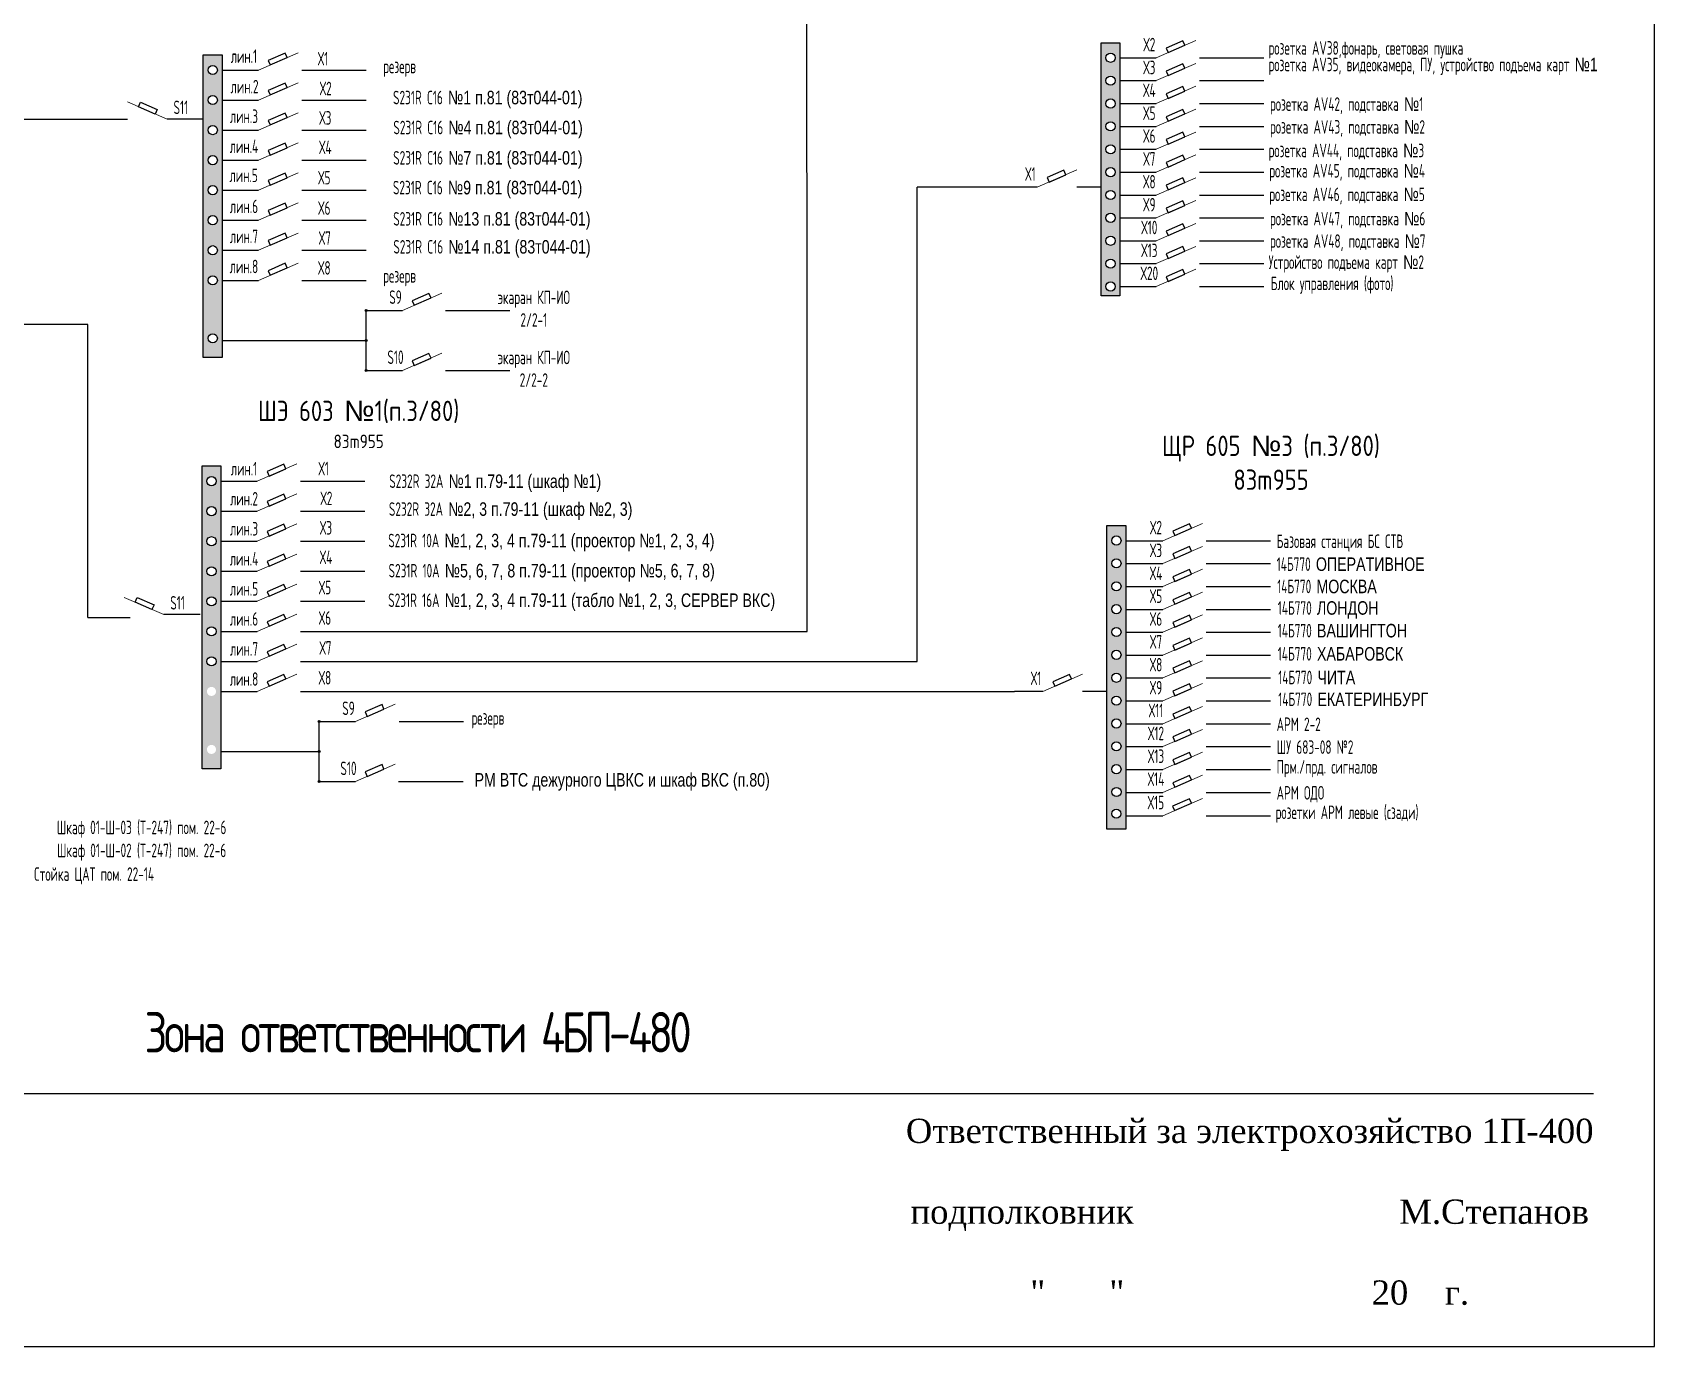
# Model space of a CAD drawing. Header units: millimetres. Extents: x 915 to 1335, y 525 to 822.
# Drawn here: x 1094.7 to 1335.4, y 525.3 to 720.4 of the extents above; entities that cross this region are included whole.
import ezdxf

# ---------------------------------------------------------------- set-up
doc = ezdxf.new("R2010")
doc.units = ezdxf.units.MM
doc.header["$LTSCALE"] = 0.1
doc.styles.add('стиль1', font='txt.shx', dxfattribs={"width": 0.75, "height": 1.2})

msp = doc.modelspace()

# ---------------------------------------------------------------- hatches: boundary and pattern name
h = msp.add_hatch(color=256)
h.paths.add_polyline_path([(1256.07, 718.84), (1253.27, 718.84), (1253.27, 681.24), (1256.07, 681.24)])
h.paths.add_polyline_path([(1255.35, 686.04, -1), (1253.99, 686.04, -1)], flags=16)
h.paths.add_polyline_path([(1253.99, 689.43, -1), (1255.35, 689.43, -1)], flags=16)
h.paths.add_polyline_path([(1255.35, 682.64, -1), (1253.99, 682.64, -1)], flags=16)
h.paths.add_polyline_path([(1253.99, 692.83, -1), (1255.35, 692.83, -1)], flags=16)
h.paths.add_polyline_path([(1253.99, 696.22, -1), (1255.35, 696.22, -1)], flags=16)
h.paths.add_polyline_path([(1253.99, 699.62, -1), (1255.35, 699.62, -1)], flags=16)
h.paths.add_polyline_path([(1253.99, 703.01, -1), (1255.35, 703.01, -1)], flags=16)
h.paths.add_polyline_path([(1253.99, 706.41, -1), (1255.35, 706.41, -1)], flags=16)
h.paths.add_polyline_path([(1253.99, 709.8, -1), (1255.35, 709.8, -1)], flags=16)
h.paths.add_polyline_path([(1253.99, 713.2, -1), (1255.35, 713.2, -1)], flags=16)
h.paths.add_polyline_path([(1253.99, 716.6, -1), (1255.35, 716.6, -1)], flags=16)
h = msp.add_hatch(color=256)
h.paths.add_polyline_path([(1122.83, 717.03), (1120.03, 717.03), (1120.03, 672.08), (1122.83, 672.08)])
h.paths.add_polyline_path([(1122.11, 688.02, -1), (1120.75, 688.02, -1)], flags=16)
h.paths.add_polyline_path([(1120.75, 692.48, -1), (1122.11, 692.48, -1)], flags=16)
h.paths.add_polyline_path([(1122.11, 683.55, -1), (1120.75, 683.55, -1)], flags=16)
h.paths.add_polyline_path([(1120.75, 696.94, -1), (1122.11, 696.94, -1)], flags=16)
h.paths.add_polyline_path([(1120.75, 701.4, -1), (1122.11, 701.4, -1)], flags=16)
h.paths.add_polyline_path([(1122.11, 674.95, -1), (1120.75, 674.95, -1)], flags=16)
h.paths.add_polyline_path([(1120.75, 705.86, -1), (1122.11, 705.86, -1)], flags=16)
h.paths.add_polyline_path([(1120.75, 710.32, -1), (1122.11, 710.32, -1)], flags=16)
h.paths.add_polyline_path([(1120.75, 714.78, -1), (1122.11, 714.78, -1)], flags=16)
h = msp.add_hatch(color=256)
h.paths.add_polyline_path([(1144.34, 679.09), (1144.19, 679.09), (1144.19, 678.94, 0.414214)], flags=17)
h.paths.add_polyline_path([(1144.03, 679.09, 0.414214), (1144.19, 678.94), (1144.19, 679.09), (1144.34, 679.09, 1)])
h = msp.add_hatch(color=256)
h.paths.add_polyline_path([(1144.34, 674.63), (1144.19, 674.63), (1144.19, 674.48, 0.414214)], flags=17)
h.paths.add_polyline_path([(1144.03, 674.63, 0.414214), (1144.19, 674.48), (1144.19, 674.63), (1144.34, 674.63, 1)])
h = msp.add_hatch(color=256)
h.paths.add_polyline_path([(1144.34, 670.17), (1144.19, 670.17), (1144.19, 670.02, 0.414214)], flags=17)
h.paths.add_polyline_path([(1144.03, 670.17, 0.414214), (1144.19, 670.02), (1144.19, 670.17), (1144.34, 670.17, 1)])
h = msp.add_hatch(color=256)
h.paths.add_polyline_path([(1119.84, 611.04), (1122.65, 611.04), (1122.65, 655.99), (1119.84, 655.99)])
h.paths.add_polyline_path([(1120.56, 626.98, -1), (1121.92, 626.98, -1)], flags=16)
h.paths.add_polyline_path([(1120.56, 631.44, -1), (1121.92, 631.44, -1)], flags=16)
h.paths.add_polyline_path([(1121.92, 622.52, -1), (1120.56, 622.52, -1)], flags=16)
h.paths.add_polyline_path([(1120.56, 635.9, -1), (1121.92, 635.9, -1)], flags=16)
h.paths.add_polyline_path([(1120.56, 640.36, -1), (1121.92, 640.36, -1)], flags=16)
h.paths.add_polyline_path([(1121.92, 613.91, -1), (1120.56, 613.91, -1)], flags=16)
h.paths.add_polyline_path([(1120.56, 644.82, -1), (1121.92, 644.82, -1)], flags=16)
h.paths.add_polyline_path([(1120.56, 649.28, -1), (1121.92, 649.28, -1)], flags=16)
h.paths.add_polyline_path([(1120.56, 653.74, -1), (1121.92, 653.74, -1)], flags=16)
h = msp.add_hatch(color=0)
h.dxf.hatch_style = 1
h.paths.add_polyline_path([(1254.14, 647.17), (1256.95, 647.17), (1256.95, 602.05), (1254.14, 602.05)])
edge = h.paths.add_edge_path(flags=16)
edge.add_arc((1255.54, 644.92), 0.682, 0, 360)
edge = h.paths.add_edge_path(flags=16)
edge.add_arc((1255.54, 641.53), 0.682, 0, 360)
edge = h.paths.add_edge_path(flags=16)
edge.add_arc((1255.54, 638.13), 0.682, 0, 360)
edge = h.paths.add_edge_path(flags=16)
edge.add_arc((1255.54, 634.74), 0.682, 0, 360)
edge = h.paths.add_edge_path(flags=16)
edge.add_arc((1255.54, 631.34), 0.682, 0, 360)
edge = h.paths.add_edge_path(flags=16)
edge.add_arc((1255.53, 604.37), 0.682, 0, 360)
edge = h.paths.add_edge_path(flags=16)
edge.add_arc((1255.55, 607.6), 0.682, 0, 360)
edge = h.paths.add_edge_path(flags=16)
edge.add_arc((1255.54, 610.97), 0.682, 0, 360)
edge = h.paths.add_edge_path(flags=16)
edge.add_arc((1255.54, 614.37), 0.682, 0, 360)
edge = h.paths.add_edge_path(flags=16)
edge.add_arc((1255.54, 617.76), 0.682, 0, 360)
edge = h.paths.add_edge_path(flags=16)
edge.add_arc((1255.54, 621.16), 0.682, 0, 360)
edge = h.paths.add_edge_path(flags=16)
edge.add_arc((1255.54, 624.55), 0.682, 0, 360)
edge = h.paths.add_edge_path(flags=16)
edge.add_arc((1255.54, 627.95), 0.682, 0, 360)
h = msp.add_hatch(color=256)
h.paths.add_polyline_path([(1137.37, 618.06), (1137.21, 618.06), (1137.21, 617.91, 0.414214)], flags=17)
h.paths.add_polyline_path([(1137.06, 618.06, 0.414214), (1137.21, 617.91), (1137.21, 618.06), (1137.37, 618.06, 1)])
h = msp.add_hatch(color=256)
h.paths.add_polyline_path([(1137.37, 613.6), (1137.21, 613.6), (1137.21, 613.44, 0.414214)], flags=17)
h.paths.add_polyline_path([(1137.06, 613.6, 0.414214), (1137.21, 613.44), (1137.21, 613.6), (1137.37, 613.6, 1)])
h = msp.add_hatch(color=256)
h.paths.add_polyline_path([(1137.37, 609.14), (1137.21, 609.14), (1137.21, 608.98, 0.414214)], flags=17)
h.paths.add_polyline_path([(1137.06, 609.14, 0.414214), (1137.21, 608.98), (1137.21, 609.14), (1137.37, 609.14, 1)])

# ---------------------------------------------------------------- linework, layer by layer
for p, q in [((1335.4, 525.25), (1335.4, 822.25)), ((1256.07, 716.6), (1261.46, 716.6)), ((1267.87, 716.6), (1277.43, 716.6)), ((1122.83, 714.78), (1128.22, 714.78)), ((1134.63, 714.78), (1144.19, 714.78)), ((1256.07, 713.2), (1261.46, 713.2)), ((1267.87, 713.2), (1277.43, 713.2)), ((1122.83, 710.32), (1128.22, 710.32)), ((1134.63, 710.32), (1144.19, 710.32)), ((1256.07, 709.8), (1261.46, 709.8)), ((1267.87, 709.8), (1277.43, 709.8)), ((1089.99, 707.48), (1108.76, 707.48)), ((1120.03, 707.48), (1114.64, 707.48)), ((1122.83, 705.86), (1128.22, 705.86)), ((1134.63, 705.86), (1144.19, 705.86)), ((1256.07, 706.41), (1261.46, 706.41)), ((1267.87, 706.41), (1277.43, 706.41)), ((1256.07, 703.01), (1261.46, 703.01)), ((1267.87, 703.01), (1277.43, 703.01)), ((1122.83, 701.4), (1128.22, 701.4)), ((1134.63, 701.4), (1144.19, 701.4)), ((1256.07, 699.62), (1261.46, 699.62)), ((1267.87, 699.62), (1277.43, 699.62)), ((1122.83, 696.94), (1128.22, 696.94)), ((1134.63, 696.94), (1144.19, 696.94)), ((1243.8, 697.38), (1237.8, 697.38)), ((1253.14, 697.38), (1249.68, 697.38)), ((1256.07, 696.22), (1261.46, 696.22)), ((1267.87, 696.22), (1277.43, 696.22)), ((1122.83, 692.48), (1128.22, 692.48)), ((1134.63, 692.48), (1144.19, 692.48)), ((1256.07, 692.83), (1261.46, 692.83)), ((1267.87, 692.83), (1277.43, 692.83)), ((1256.07, 689.43), (1261.46, 689.43)), ((1267.87, 689.43), (1277.43, 689.43)), ((1122.83, 688.02), (1128.22, 688.02)), ((1134.63, 688.02), (1144.19, 688.02)), ((1256.07, 686.04), (1261.46, 686.04)), ((1267.87, 686.04), (1277.43, 686.04)), ((1122.83, 683.55), (1128.22, 683.55)), ((1134.63, 683.55), (1144.19, 683.55)), ((1256.07, 682.64), (1261.46, 682.64)), ((1267.87, 682.64), (1277.43, 682.64)), ((1144.19, 679.09), (1149.57, 679.09)), ((1144.19, 670.17), (1144.19, 679.09)), ((1155.98, 679.09), (1165.54, 679.09)), ((1256.07, 681.24), (1253.27, 681.24)), ((1122.83, 674.63), (1144.19, 674.63)), ((1144.19, 670.17), (1149.57, 670.17)), ((1155.98, 670.17), (1165.54, 670.17)), ((1122.65, 653.74), (1128.03, 653.74)), ((1134.44, 653.74), (1144, 653.74)), ((1122.65, 649.28), (1128.03, 649.28)), ((1134.44, 649.28), (1144, 649.28)), ((1122.65, 644.82), (1128.03, 644.82)), ((1134.44, 644.82), (1144, 644.82)), ((1257.06, 644.89), (1262.44, 644.89)), ((1268.85, 644.89), (1278.41, 644.89)), ((1122.65, 640.36), (1128.03, 640.36)), ((1134.44, 640.36), (1144, 640.36)), ((1257.06, 641.49), (1262.44, 641.49)), ((1268.85, 641.49), (1278.41, 641.49)), ((1257.06, 638.1), (1262.44, 638.1)), ((1268.85, 638.1), (1278.41, 638.1)), ((1122.65, 635.9), (1128.03, 635.9)), ((1134.44, 635.9), (1144, 635.9)), ((1102.87, 633.49), (1109.16, 633.49)), ((1119.54, 633.93), (1114.16, 633.93)), ((1257.06, 634.7), (1262.44, 634.7)), ((1268.85, 634.7), (1278.41, 634.7)), ((1122.65, 631.44), (1128.03, 631.44)), ((1134.44, 631.44), (1144, 631.44)), ((1144, 631.44), (1209.63, 631.44)), ((1257.06, 631.31), (1262.44, 631.31)), ((1268.85, 631.31), (1278.41, 631.31)), ((1122.65, 626.98), (1128.03, 626.98)), ((1134.44, 626.98), (1144, 626.98)), ((1144, 626.98), (1225.99, 626.98)), ((1257.06, 627.91), (1262.44, 627.91)), ((1268.85, 627.91), (1278.41, 627.91)), ((1257.06, 624.52), (1262.44, 624.52)), ((1268.85, 624.52), (1278.41, 624.52)), ((1122.65, 622.52), (1128.03, 622.52)), ((1134.44, 622.52), (1144, 622.52)), ((1137.21, 622.52), (1144, 622.52)), ((1144, 622.52), (1240.4, 622.52)), ((1244.63, 622.52), (1240.4, 622.52)), ((1253.97, 622.52), (1250.51, 622.52)), ((1257.06, 621.12), (1262.44, 621.12)), ((1268.85, 621.12), (1278.41, 621.12)), ((1137.21, 618.06), (1142.6, 618.06)), ((1137.21, 609.14), (1137.21, 618.06)), ((1149.08, 618.07), (1158.63, 618.07)), ((1257.06, 617.73), (1262.44, 617.73)), ((1268.85, 617.73), (1278.41, 617.73)), ((1257.06, 614.33), (1262.44, 614.33)), ((1268.85, 614.33), (1278.41, 614.33)), ((1122.65, 613.6), (1137.21, 613.6)), ((1137.21, 609.14), (1142.6, 609.14)), ((1149.01, 609.14), (1158.57, 609.14)), ((1257.06, 610.93), (1262.44, 610.93)), ((1268.85, 610.93), (1278.41, 610.93)), ((1257.06, 607.54), (1262.44, 607.54)), ((1268.85, 607.54), (1278.41, 607.54)), ((1257.04, 604.05), (1262.43, 604.05)), ((1268.84, 604.05), (1278.4, 604.05)), ((925.82, 562.83), (1326.35, 562.83)), ((915.4, 525.25), (1335.4, 525.25))]:
    msp.add_line(p, q)
at = {"lineweight": 15}
for p, q in [((1261.46, 716.6), (1267.34, 719.16)), ((1128.22, 714.78), (1134.1, 717.34)), ((1261.46, 713.2), (1267.34, 715.76)), ((1128.22, 710.32), (1134.1, 712.88)), ((1261.46, 709.8), (1267.34, 712.37)), ((1114.64, 707.48), (1108.76, 710.04)), ((1128.22, 705.86), (1134.1, 708.42)), ((1261.46, 706.41), (1267.34, 708.97)), ((1261.46, 703.01), (1267.34, 705.57)), ((1128.22, 701.4), (1134.1, 703.96)), ((1261.46, 699.62), (1267.34, 702.18)), ((1128.22, 696.94), (1134.1, 699.5)), ((1243.8, 697.38), (1249.68, 699.95)), ((1261.46, 696.22), (1267.34, 698.78)), ((1128.22, 692.48), (1134.1, 695.04)), ((1261.46, 692.83), (1267.34, 695.39)), ((1261.46, 689.43), (1267.34, 691.99)), ((1128.22, 688.02), (1134.1, 690.58)), ((1261.46, 686.04), (1267.34, 688.6)), ((1128.22, 683.55), (1134.1, 686.12)), ((1261.46, 682.64), (1267.34, 685.2)), ((1149.57, 679.09), (1155.45, 681.66)), ((1149.57, 670.17), (1155.45, 672.73)), ((1128.03, 653.74), (1133.91, 656.3)), ((1128.03, 649.28), (1133.91, 651.84)), ((1128.03, 644.82), (1133.91, 647.38)), ((1262.44, 644.89), (1268.32, 647.45)), ((1128.03, 640.36), (1133.91, 642.92)), ((1262.44, 641.49), (1268.32, 644.05)), ((1262.44, 638.1), (1268.32, 640.66)), ((1128.03, 635.9), (1133.91, 638.46)), ((1114.16, 633.93), (1108.28, 636.49)), ((1262.44, 634.7), (1268.32, 637.26)), ((1128.03, 631.44), (1133.91, 634)), ((1262.44, 631.31), (1268.32, 633.87)), ((1128.03, 626.98), (1133.91, 629.54)), ((1262.44, 627.91), (1268.32, 630.47)), ((1262.44, 624.52), (1268.32, 627.08)), ((1128.03, 622.52), (1133.91, 625.08)), ((1244.63, 622.52), (1250.51, 625.08)), ((1262.44, 621.12), (1268.32, 623.68)), ((1142.6, 618.06), (1148.48, 620.62)), ((1262.44, 617.73), (1268.32, 620.29)), ((1262.44, 614.33), (1268.32, 616.89)), ((1142.6, 609.14), (1148.48, 611.7)), ((1262.44, 610.93), (1268.32, 613.5)), ((1262.44, 607.54), (1268.32, 610.1)), ((1262.43, 604.05), (1268.31, 606.62))]:
    msp.add_line(p, q, dxfattribs=at)
for points in [[(1209.64, 631.44), (1209.58, 767.71)], [(1225.99, 626.98), (1225.99, 697.38)], [(1237.8, 697.38), (1225.99, 697.38)], [(1102.87, 633.49), (1102.87, 676.99), (1089.89, 676.99)]]:
    msp.add_lwpolyline(points)
for points in [[(1253.27, 718.84), (1256.07, 718.84), (1256.07, 681.24), (1253.27, 681.24)], [(1263.2, 717.36), (1265.7, 718.45), (1265.41, 719.12), (1262.91, 718.03)], [(1120.03, 717.03), (1122.83, 717.03), (1122.83, 672.08), (1120.03, 672.08)], [(1129.96, 715.54), (1132.46, 716.63), (1132.17, 717.3), (1129.67, 716.21)], [(1263.2, 713.96), (1265.7, 715.05), (1265.41, 715.72), (1262.91, 714.63)], [(1129.96, 711.08), (1132.46, 712.17), (1132.17, 712.84), (1129.67, 711.75)], [(1263.2, 710.56), (1265.7, 711.65), (1265.41, 712.33), (1262.91, 711.24)], [(1112.9, 708.24), (1110.39, 709.33), (1110.69, 710.01), (1113.19, 708.92)], [(1129.96, 706.62), (1132.46, 707.71), (1132.17, 708.38), (1129.67, 707.29)], [(1263.2, 707.17), (1265.7, 708.26), (1265.41, 708.93), (1262.91, 707.84)], [(1263.2, 703.77), (1265.7, 704.86), (1265.41, 705.54), (1262.91, 704.45)], [(1129.96, 702.16), (1132.46, 703.25), (1132.17, 703.92), (1129.67, 702.83)], [(1263.2, 700.38), (1265.7, 701.47), (1265.41, 702.14), (1262.91, 701.05)], [(1129.96, 697.7), (1132.46, 698.79), (1132.17, 699.46), (1129.67, 698.37)], [(1245.55, 698.14), (1248.05, 699.23), (1247.76, 699.91), (1245.26, 698.82)], [(1263.2, 696.98), (1265.7, 698.07), (1265.41, 698.75), (1262.91, 697.66)], [(1129.96, 693.24), (1132.46, 694.33), (1132.17, 695), (1129.67, 693.91)], [(1263.2, 693.59), (1265.7, 694.68), (1265.41, 695.35), (1262.91, 694.26)], [(1263.2, 690.19), (1265.7, 691.28), (1265.41, 691.96), (1262.91, 690.87)], [(1129.96, 688.78), (1132.46, 689.87), (1132.17, 690.54), (1129.67, 689.45)], [(1263.2, 686.8), (1265.7, 687.89), (1265.41, 688.56), (1262.91, 687.47)], [(1129.96, 684.32), (1132.46, 685.41), (1132.17, 686.08), (1129.67, 684.99)], [(1263.2, 683.4), (1265.7, 684.49), (1265.41, 685.16), (1262.91, 684.08)], [(1151.32, 679.85), (1153.82, 680.94), (1153.52, 681.62), (1151.02, 680.53)], [(1151.32, 670.93), (1153.82, 672.02), (1153.52, 672.7), (1151.02, 671.61)], [(1119.84, 655.99), (1122.65, 655.99), (1122.65, 611.04), (1119.84, 611.04)], [(1129.78, 654.5), (1132.28, 655.59), (1131.98, 656.27), (1129.48, 655.18)], [(1129.78, 650.04), (1132.28, 651.13), (1131.98, 651.81), (1129.48, 650.72)], [(1129.78, 645.58), (1132.28, 646.67), (1131.98, 647.34), (1129.48, 646.26)], [(1254.14, 647.17), (1256.95, 647.17), (1256.95, 602.05), (1254.14, 602.05)], [(1264.19, 645.65), (1266.69, 646.74), (1266.4, 647.41), (1263.89, 646.32)], [(1129.78, 641.12), (1132.28, 642.21), (1131.98, 642.88), (1129.48, 641.79)], [(1264.19, 642.25), (1266.69, 643.34), (1266.4, 644.02), (1263.89, 642.93)], [(1264.19, 638.86), (1266.69, 639.95), (1266.4, 640.62), (1263.89, 639.53)], [(1129.78, 636.66), (1132.28, 637.75), (1131.98, 638.42), (1129.48, 637.33)], [(1112.41, 634.69), (1109.91, 635.78), (1110.2, 636.45), (1112.71, 635.36)], [(1264.19, 635.46), (1266.69, 636.55), (1266.4, 637.23), (1263.89, 636.14)], [(1129.78, 632.2), (1132.28, 633.29), (1131.98, 633.96), (1129.48, 632.87)], [(1264.19, 632.07), (1266.69, 633.16), (1266.4, 633.83), (1263.89, 632.74)], [(1129.78, 627.74), (1132.28, 628.83), (1131.98, 629.5), (1129.48, 628.41)], [(1264.19, 628.67), (1266.69, 629.76), (1266.4, 630.44), (1263.89, 629.35)], [(1264.19, 625.28), (1266.69, 626.37), (1266.4, 627.04), (1263.89, 625.95)], [(1129.78, 623.28), (1132.28, 624.37), (1131.98, 625.04), (1129.48, 623.95)], [(1246.38, 623.28), (1248.88, 624.37), (1248.58, 625.04), (1246.08, 623.95)], [(1264.19, 621.88), (1266.69, 622.97), (1266.4, 623.64), (1263.89, 622.55)], [(1144.34, 618.82), (1146.84, 619.91), (1146.55, 620.58), (1144.05, 619.49)], [(1264.19, 618.49), (1266.69, 619.58), (1266.4, 620.25), (1263.89, 619.16)], [(1264.19, 615.09), (1266.69, 616.18), (1266.4, 616.85), (1263.89, 615.76)], [(1144.34, 609.9), (1146.84, 610.99), (1146.55, 611.66), (1144.05, 610.57)], [(1264.19, 611.69), (1266.69, 612.78), (1266.4, 613.46), (1263.89, 612.37)], [(1264.19, 608.3), (1266.69, 609.39), (1266.4, 610.06), (1263.89, 608.97)], [(1264.17, 604.82), (1266.67, 605.91), (1266.38, 606.58), (1263.88, 605.49)]]:
    msp.add_lwpolyline(points, close=True)
for centre, radius in [((1121.43, 714.78), 0.682), ((1254.67, 716.6), 0.682), ((1254.67, 713.2), 0.682), ((1121.43, 710.32), 0.682), ((1254.67, 709.8), 0.682), ((1121.43, 705.86), 0.682), ((1254.67, 706.41), 0.682), ((1254.67, 703.01), 0.682), ((1121.43, 701.4), 0.682), ((1254.67, 699.62), 0.682), ((1121.43, 696.94), 0.682), ((1254.67, 696.22), 0.682), ((1254.67, 692.83), 0.682), ((1121.43, 692.48), 0.682), ((1121.43, 688.02), 0.682), ((1254.67, 689.43), 0.682), ((1254.67, 686.04), 0.682), ((1121.43, 683.55), 0.682), ((1254.67, 682.64), 0.682), ((1144.19, 679.09), 0.152), ((1121.43, 674.95), 0.682), ((1144.19, 674.63), 0.152), ((1144.19, 670.17), 0.152), ((1121.24, 653.74), 0.682), ((1121.24, 649.28), 0.682), ((1121.24, 644.82), 0.682), ((1255.54, 644.92), 0.682), ((1121.24, 640.36), 0.682), ((1255.54, 641.53), 0.682), ((1255.54, 638.13), 0.682), ((1121.24, 635.9), 0.682), ((1255.54, 634.74), 0.682), ((1121.24, 631.44), 0.682), ((1255.54, 631.34), 0.682), ((1255.54, 627.95), 0.682), ((1121.24, 626.98), 0.682), ((1255.54, 624.55), 0.682), ((1255.54, 621.16), 0.682), ((1137.21, 618.06), 0.152), ((1255.54, 617.76), 0.682), ((1255.54, 614.37), 0.682), ((1137.21, 613.6), 0.152), ((1255.54, 610.97), 0.682), ((1137.21, 609.14), 0.152), ((1255.55, 607.6), 0.682), ((1255.53, 604.37), 0.682)]:
    msp.add_circle(centre, radius)

# ---------------------------------------------------------------- texts
at = {"char_height": 2.011, "width": 16.7583, "attachment_point": 5, "line_spacing_factor": 0.545455, "style": 'стиль1'}
for s, insert in [('{\\fGOST|b0|i0|c204|p34;лин.1}', (1126.06, 716.83)), ('{\\fGOST|b0|i0|c204|p34;лин.2}', (1126.15, 712.32)), ('{\\fGOST|b0|i0|c204|p34;лин.3}', (1126.06, 707.91)), ('{\\fGOST|b0|i0|c204|p34;лин.4}', (1126.06, 703.45)), ('{\\fGOST|b0|i0|c204|p34;лин.5}', (1126.02, 699.14)), ('{\\fGOST|b0|i0|c204|p34;лин.6}', (1126.06, 694.53)), ('{\\fGOST|b0|i0|c204|p34;лин.7}', (1126.06, 690.07)), ('{\\fGOST|b0|i0|c204|p34;лин.8}', (1126.06, 685.61))]:
    msp.add_mtext(s, dxfattribs=dict(at, insert=insert))
at = {"style": 'стиль1'}
for s, insert, char_height, width, attachment_point in [('{\\fGOST|b0|i0|c204|p34;Х1}', (1137.8, 716.46), 2.011, 24.5678, 5), ('{\\fGOST|b0|i0|c204|p34;Х2}', (1260.43, 718.56), 2.011, 24.5678, 5), ('{\\fGOST|b0|i0|c204|p34;розетка \\fGOST|b0|i0|c0|p34;AV\\fGOST|b0|i0|c204|p34;38,фонарь, световая пушка}', (1278.12, 719.06), 2.01099, 53.8452, 1), ('{\\fGOST|b0|i0|c204|p34;резерв}', (1149.16, 715.04), 2.011, 24.5678, 5), ('{\\fGOST|b0|i0|c204|p34;Х3}', (1260.43, 715.16), 2.011, 24.5678, 5), ('{\\fGOST|b0|i0|c204|p34;розетка \\fGOST|b0|i0|c0|p34;AV\\fGOST|b0|i0|c204|p34;35, видеокамера, ПУ, устройство подъема карт \\fArial|b0|i0|c204|p34;№1}', (1278.12, 716.6), 2.01099, 55.882, 1), ('{\\fGOST|b0|i0|c204|p34;Х2}', (1138.2, 712.04), 2.011, 24.5678, 5), ('{\\fGOST|b0|i0|c204|p34;Х4}', (1260.43, 711.77), 2.011, 24.5678, 5), ('{\\fGOST|b0|i0|c0|p34;S\\fGOST|b0|i0|c204|p34;11}', (1116.7, 709.23), 2.011, 24.5678, 5), ('\\pt5.76;{\\fGOST|b0|i0|c0|p34;S231R C16 \\fArial|b0|i0|c204|p34;№1 п\\fArial|b0|i0|c0|p34;.\\fArial|b0|i0|c204|p34;81\\fArial|b0|i0|c0|p34; (\\fArial|b0|i0|c204|p34;83т044-01\\fArial|b0|i0|c0|p34;)}', (1162.24, 710.39), 2.01099, 34.896, 5), ('{\\fGOST|b0|i0|c204|p34;розетка \\fGOST|b0|i0|c0|p34;AV\\fGOST|b0|i0|c204|p34;42, подставка \\fArial|b0|i0|c204|p34;№\\fGOST|b0|i0|c204|p34;1}', (1278.34, 710.73), 2.01099, 56.8356, 1), ('{\\fGOST|b0|i0|c204|p34;Х3}', (1138.14, 707.67), 2.011, 24.5678, 5), ('{\\fGOST|b0|i0|c204|p34;Х5}', (1260.43, 708.37), 2.011, 24.5678, 5), ('\\pt5.76;{\\fGOST|b0|i0|c0|p34;S231R C16 \\fArial|b0|i0|c204|p34;№4 п\\fArial|b0|i0|c0|p34;.\\fArial|b0|i0|c204|p34;81\\fArial|b0|i0|c0|p34; (\\fArial|b0|i0|c204|p34;83т044-01\\fArial|b0|i0|c0|p34;)}', (1162.29, 705.94), 2.01099, 34.896, 5), ('{\\fGOST|b0|i0|c204|p34;Х6}', (1260.43, 704.98), 2.011, 24.5678, 5), ('{\\fGOST|b0|i0|c204|p34;розетка \\fGOST|b0|i0|c0|p34;AV\\fGOST|b0|i0|c204|p34;43, подставка \\fArial|b0|i0|c204|p34;№\\fGOST|b0|i0|c204|p34;2}', (1278.34, 707.34), 2.01099, 56.7284, 1), ('{\\fGOST|b0|i0|c204|p34;Х4}', (1138.14, 703.3), 2.011, 24.5678, 5), ('{\\fGOST|b0|i0|c204|p34;розетка \\fGOST|b0|i0|c0|p34;AV\\fGOST|b0|i0|c204|p34;44, подставка \\fArial|b0|i0|c204|p34;№\\fGOST|b0|i0|c204|p34;3}', (1278.13, 703.84), 2.01099, 57.05, 1), ('\\pt5.76;{\\fGOST|b0|i0|c0|p34;S231R C16 \\fArial|b0|i0|c204|p34;№7 п\\fArial|b0|i0|c0|p34;.\\fArial|b0|i0|c204|p34;81\\fArial|b0|i0|c0|p34; (\\fArial|b0|i0|c204|p34;83т044-01\\fArial|b0|i0|c0|p34;)}', (1162.26, 701.44), 2.01099, 34.896, 5), ('{\\fGOST|b0|i0|c204|p34;Х7}', (1260.43, 701.58), 2.011, 24.5678, 5), ('{\\fGOST|b0|i0|c204|p34;розетка \\fGOST|b0|i0|c0|p34;AV\\fGOST|b0|i0|c204|p34;45, подставка \\fArial|b0|i0|c204|p34;№\\fGOST|b0|i0|c204|p34;4}', (1278.23, 700.83), 2.01099, 56.8356, 1), ('{\\fGOST|b0|i0|c204|p34;Х5}', (1137.99, 698.79), 2.011, 24.5678, 5), ('\\pt5.76;{\\fGOST|b0|i0|c0|p34;S231R C16 \\fArial|b0|i0|c204|p34;№9 п\\fArial|b0|i0|c0|p34;.\\fArial|b0|i0|c204|p34;81\\fArial|b0|i0|c0|p34; (\\fArial|b0|i0|c204|p34;83т044-01\\fArial|b0|i0|c0|p34;)}', (1162.22, 697.02), 2.01099, 34.896, 5), ('{\\fGOST|b0|i0|c204|p34;Х1}', (1242.78, 699.35), 2.011, 24.5678, 5), ('{\\fGOST|b0|i0|c204|p34;Х8}', (1260.43, 698.19), 2.011, 24.5678, 5), ('{\\fGOST|b0|i0|c204|p34;Х9}', (1260.43, 694.79), 2.011, 24.5678, 5), ('{\\fGOST|b0|i0|c204|p34;розетка \\fGOST|b0|i0|c0|p34;AV\\fGOST|b0|i0|c204|p34;46, подставка \\fArial|b0|i0|c204|p34;№\\fGOST|b0|i0|c204|p34;5}', (1278.23, 697.32), 2.01099, 56.4068, 1), ('{\\fGOST|b0|i0|c204|p34;Х6}', (1137.99, 694.28), 2.011, 24.5678, 5), ('\\pt5.76;{\\fGOST|b0|i0|c0|p34;S231R C16 \\fArial|b0|i0|c204|p34;№13 п\\fArial|b0|i0|c0|p34;.\\fArial|b0|i0|c204|p34;81\\fArial|b0|i0|c0|p34; (\\fArial|b0|i0|c204|p34;83т044-01\\fArial|b0|i0|c0|p34;)}', (1162.85, 692.38), 2.01099, 34.896, 5), ('{\\fGOST|b0|i0|c204|p34;розетка \\fGOST|b0|i0|c0|p34;AV\\fGOST|b0|i0|c204|p34;47, подставка \\fArial|b0|i0|c204|p34;№\\fGOST|b0|i0|c204|p34;6}', (1278.34, 693.72), 2.01099, 56.2996, 1), ('{\\fGOST|b0|i0|c204|p34;Х10}', (1260.43, 691.4), 2.011, 24.5678, 5), ('{\\fGOST|b0|i0|c204|p34;Х7}', (1138.06, 689.84), 2.011, 24.5678, 5), ('\\pt5.76;{\\fGOST|b0|i0|c0|p34;S231R C16 \\fArial|b0|i0|c204|p34;№14 п\\fArial|b0|i0|c0|p34;.\\fArial|b0|i0|c204|p34;81\\fArial|b0|i0|c0|p34; (\\fArial|b0|i0|c204|p34;83т044-01\\fArial|b0|i0|c0|p34;)}', (1162.87, 688.23), 2.01099, 34.896, 5), ('{\\fGOST|b0|i0|c204|p34;Х13}', (1260.43, 688), 2.011, 24.5678, 5), ('{\\fGOST|b0|i0|c204|p34;розетка \\fGOST|b0|i0|c0|p34;AV\\fGOST|b0|i0|c204|p34;48, подставка \\fArial|b0|i0|c204|p34;№\\fGOST|b0|i0|c204|p34;7}', (1278.34, 690.39), 2.01099, 56.1924, 1), ('{\\fGOST|b0|i0|c204|p34;Х8}', (1137.99, 685.4), 2.011, 24.5678, 5), ('{\\fGOST|b0|i0|c204|p34;Устройство подъема карт \\fArial|b0|i0|c204|p34;№\\fGOST|b0|i0|c204|p34;2}', (1278.12, 687.26), 2.011, 55.7363, 1), ('{\\fGOST|b0|i0|c204|p34;резерв}', (1149.16, 683.95), 2.011, 24.5678, 5), ('{\\fGOST|b0|i0|c204|p34;Х20}', (1260.43, 684.6), 2.011, 24.5678, 5), ('{\\fGOST|b0|i0|c204|p34;Блок управления (фото)}', (1278.45, 684.11), 2.011, 30.2499, 1), ('{\\fGOST|b0|i0|c0|p34;S\\fGOST|b0|i0|c204|p34;9}', (1148.55, 681.06), 2.011, 24.5678, 5), ('{\\fGOST|b0|i0|c204|p34;экаран КП-ИО\\P2/2-1}', (1169.08, 679.35), 2.011, 24.5678, 5), ('{\\fGOST|b0|i0|c0|p34;S\\fGOST|b0|i0|c204|p34;10}', (1148.55, 672.14), 2.011, 24.5678, 5), ('{\\fGOST|b0|i0|c204|p34;экаран КП-ИО\\P2/2-2}', (1169.08, 670.43), 2.011, 24.5678, 5), ('{\\fGOST|b0|i0|c204|p34;лин.1}', (1126.07, 655.59), 2.011, 24.5678, 5), ('{\\fGOST|b0|i0|c204|p34;Х1}', (1137.89, 655.61), 2.011, 24.5678, 5), ('\\pt5.76;{\\fGOST|b0|i0|c0|p34;S23\\fGOST|b0|i0|c204|p34;2\\fGOST|b0|i0|c0|p34;R \\fGOST|b0|i0|c204|p34;32А\\fGOST|b0|i0|c0|p34; \\fArial|b0|i0|c204|p34;№1 п\\fArial|b0|i0|c0|p34;.\\fArial|b0|i0|c204|p34;79-11\\fArial|b0|i0|c0|p34; (\\fArial|b0|i0|c204|p34;шкаф №1\\fArial|b0|i0|c0|p34;)}', (1163.35, 653.43), 2.01099, 37.7741, 5), ('{\\fGOST|b0|i0|c204|p34;лин.2}', (1126.07, 651.13), 2.011, 24.5678, 5), ('{\\fGOST|b0|i0|c204|p34;Х2}', (1138.3, 651.19), 2.011, 24.5678, 5), ('\\pt5.76;{\\fGOST|b0|i0|c0|p34;S23\\fGOST|b0|i0|c204|p34;2\\fGOST|b0|i0|c0|p34;R \\fGOST|b0|i0|c204|p34;32А\\fGOST|b0|i0|c0|p34; \\fArial|b0|i0|c204|p34;№2, 3 п\\fArial|b0|i0|c0|p34;.\\fArial|b0|i0|c204|p34;79-11\\fArial|b0|i0|c0|p34; (\\fArial|b0|i0|c204|p34;шкаф №2, 3\\fArial|b0|i0|c0|p34;)}', (1165.64, 649.29), 2.01099, 43.3048, 5), ('{\\fGOST|b0|i0|c204|p34;лин.3}', (1126.07, 646.67), 2.011, 24.5678, 5), ('{\\fGOST|b0|i0|c204|p34;Х3}', (1138.24, 646.81), 2.011, 24.5678, 5), ('{\\fGOST|b0|i0|c204|p34;Х2}', (1261.42, 646.85), 2.011, 24.5678, 5), ('\\pt5.76;{\\fGOST|b0|i0|c0|p34;S23\\fGOST|b0|i0|c204|p34;1\\fGOST|b0|i0|c0|p34;R \\fGOST|b0|i0|c204|p34;10А\\fGOST|b0|i0|c0|p34; \\fArial|b0|i0|c204|p34;№1, 2, 3, 4 п\\fArial|b0|i0|c0|p34;.\\fArial|b0|i0|c204|p34;79-11\\fArial|b0|i0|c0|p34; (\\fArial|b0|i0|c204|p34;проектор №1, 2, 3, 4\\fArial|b0|i0|c0|p34;)}', (1171.68, 644.62), 2.01099, 54.529, 5), ('{\\fGOST|b0|i0|c204|p34;Базовая станция БС СТВ}', (1279.32, 645.82), 2.011, 31.0882, 1), ('{\\fGOST|b0|i0|c204|p34;лин.4}', (1126.07, 642.21), 2.011, 24.5678, 5), ('{\\fGOST|b0|i0|c204|p34;Х4}', (1138.24, 642.45), 2.011, 24.5678, 5), ('{\\fGOST|b0|i0|c204|p34;Х3}', (1261.42, 643.46), 2.011, 24.5678, 5), ('\\pt5.76;{\\fGOST|b0|i0|c0|p34;S23\\fGOST|b0|i0|c204|p34;1\\fGOST|b0|i0|c0|p34;R \\fGOST|b0|i0|c204|p34;10А\\fGOST|b0|i0|c0|p34; \\fArial|b0|i0|c204|p34;№5, 6, 7, 8 п\\fArial|b0|i0|c0|p34;.\\fArial|b0|i0|c204|p34;79-11\\fArial|b0|i0|c0|p34; (\\fArial|b0|i0|c204|p34;проектор №5, 6, 7, 8\\fArial|b0|i0|c0|p34;)}', (1171.73, 640.15), 2.01099, 54.529, 5), ('{\\fGOST|b0|i0|c204|p34;Х4}', (1261.42, 640.06), 2.011, 24.5678, 5), ('{\\fGOST|b0|i0|c204|p34;14Б770 \\f@Arial Unicode MS|b0|i0|c204|p34;ОПЕРАТИВНОЕ}', (1279.32, 642.42), 2.011, 26.6059, 1), ('{\\fGOST|b0|i0|c204|p34;лин.5}', (1126.07, 637.75), 2.011, 24.5678, 5), ('{\\fGOST|b0|i0|c204|p34;Х5}', (1138.08, 637.94), 2.011, 24.5678, 5), ('{\\fGOST|b0|i0|c204|p34;14Б770 \\f@Arial Unicode MS|b0|i0|c204|p34;МОСКВА}', (1279.4, 639.11), 2.011, 26.6059, 1), ('{\\fGOST|b0|i0|c0|p34;S\\fGOST|b0|i0|c204|p34;11}', (1116.21, 635.68), 2.011, 24.5678, 5), ('\\pt5.76;{\\fGOST|b0|i0|c0|p34;S23\\fGOST|b0|i0|c204|p34;1\\fGOST|b0|i0|c0|p34;R \\fGOST|b0|i0|c204|p34;16А\\fGOST|b0|i0|c0|p34; \\fArial|b0|i0|c204|p34;№1, 2, 3, 4 п\\fArial|b0|i0|c0|p34;.\\fArial|b0|i0|c204|p34;79-11\\fArial|b0|i0|c0|p34; (\\fArial|b0|i0|c204|p34;табло №1, 2, 3, СЕРВЕР ВКС\\fArial|b0|i0|c0|p34;)}', (1176.18, 635.76), 2.01099, 64.8185, 5), ('{\\fGOST|b0|i0|c204|p34;Х5}', (1261.42, 636.67), 2.011, 24.5678, 5), ('{\\fGOST|b0|i0|c204|p34;14Б770 \\f@Arial Unicode MS|b0|i0|c204|p34;ЛОНДОН}', (1279.48, 635.92), 2.011, 26.6059, 1), ('{\\fGOST|b0|i0|c204|p34;лин.6}', (1126.07, 633.29), 2.011, 24.5678, 5), ('{\\fGOST|b0|i0|c204|p34;Х6}', (1138.08, 633.43), 2.011, 24.5678, 5), ('{\\fGOST|b0|i0|c204|p34;Х6}', (1261.42, 633.27), 2.011, 24.5678, 5), ('{\\fGOST|b0|i0|c204|p34;Х7}', (1261.42, 629.88), 2.011, 24.5678, 5), ('{\\fGOST|b0|i0|c204|p34;14Б770 \\f@Arial Unicode MS|b0|i0|c204|p34;ВАШИНГТОН}', (1279.48, 632.55), 2.011, 26.6059, 1), ('{\\fGOST|b0|i0|c204|p34;лин.7}', (1126.07, 628.83), 2.011, 24.5678, 5), ('{\\fGOST|b0|i0|c204|p34;Х7}', (1138.16, 628.99), 2.011, 24.5678, 5), ('{\\fGOST|b0|i0|c204|p34;14Б770 \\f@Arial Unicode MS|b0|i0|c204|p34;ХАБАРОВСК}', (1279.48, 629.11), 2.011, 26.6059, 1), ('{\\fGOST|b0|i0|c204|p34;Х8}', (1261.42, 626.48), 2.011, 24.5678, 5), ('{\\fGOST|b0|i0|c204|p34;лин.8}', (1126.07, 624.36), 2.011, 24.5678, 5), ('{\\fGOST|b0|i0|c204|p34;Х8}', (1138.08, 624.55), 2.011, 24.5678, 5), ('{\\fGOST|b0|i0|c204|p34;Х1}', (1243.61, 624.48), 2.011, 24.5678, 5), ('{\\fGOST|b0|i0|c204|p34;Х9}', (1261.42, 623.08), 2.011, 24.5678, 5), ('{\\fGOST|b0|i0|c204|p34;14Б770 \\f@Arial Unicode MS|b0|i0|c204|p34;ЧИТА}', (1279.55, 625.6), 2.011, 26.6059, 1), ('{\\fGOST|b0|i0|c204|p34;14Б770 \\f@Arial Unicode MS|b0|i0|c204|p34;ЕКАТЕРИНБУРГ}', (1279.55, 622.36), 2.011, 26.6059, 1), ('{\\fGOST|b0|i0|c0|p34;S\\fGOST|b0|i0|c204|p34;9}', (1141.57, 620.02), 2.011, 24.5678, 5), ('{\\fGOST|b0|i0|c204|p34;резерв}', (1159.83, 619.59), 2.011, 24.5678, 1), ('{\\fGOST|b0|i0|c204|p34;Х11}', (1261.42, 619.69), 2.011, 24.5678, 5), ('{\\fGOST|b0|i0|c204|p34;Х12}', (1261.42, 616.29), 2.011, 24.5678, 5), ('{\\fGOST|b0|i0|c204|p34;АРМ 2-2}', (1279.32, 618.65), 2.011, 24.5678, 1), ('{\\fGOST|b0|i0|c204|p34;Х13}', (1261.42, 612.9), 2.011, 24.5678, 5), ('{\\fGOST|b0|i0|c204|p34;ШУ 683-08 №2}', (1279.32, 615.26), 2.011, 24.5678, 1), ('{\\fGOST|b0|i0|c0|p34;S\\fGOST|b0|i0|c204|p34;10}', (1141.57, 611.1), 2.011, 24.5678, 5), ('{\\fGOST|b0|i0|c204|p34;Прм./прд. сигналов}', (1279.32, 612.33), 2.011, 24.5678, 1), ('{\\f@Arial Unicode MS|b0|i0|c204|p34;РМ ВТС дежурного ЦВКС и шкаф ВКС (п.80)}', (1182.19, 609.09), 2.011, 56.2053, 5), ('{\\fGOST|b0|i0|c204|p34;Х14}', (1261.42, 609.5), 2.011, 24.5678, 5), ('{\\fGOST|b0|i0|c204|p34;Х15}', (1261.4, 606.02), 2.011, 24.5678, 5), ('{\\fGOST|b0|i0|c204|p34;АРМ ОДО}', (1279.32, 608.47), 2.011, 24.5678, 1), ('{\\fGOST|b0|i0|c204|p34;розетки АРМ левые (сзади)}', (1279.17, 605.58), 2.011, 34.1647, 1), ('\\pt5.76;{\\fGOST|b0|i0|c204|p34;Шкаф 01-Ш-03 (Т-247) пом. 22-6}', (1110.87, 602.06), 2.011, 64.8185, 5), ('\\pt5.759;{\\fGOST|b0|i0|c204|p34;Шкаф 01-Ш-02 (Т-247) пом. 22-6}', (1110.87, 598.65), 2.011, 64.8185, 5), ('\\pt5.759;{\\fGOST|b0|i0|c204|p34;Стойка ЦАТ пом. 22-14}', (1103.82, 595.13), 2.011, 64.8185, 5)]:
    msp.add_mtext(s, dxfattribs=dict(at, insert=insert, char_height=char_height, width=width, attachment_point=attachment_point))
at = {"attachment_point": 5}
for s, insert, char_height, width in [('{\\fGOST|b0|i0|c204|p34;ШЭ 603 \\fArial|b0|i0|c204|p34;№\\fGOST|b0|i0|c204|p34;1(п.3/80)\\P\\H0.6667x;83m955}', (1143.08, 662.16), 3.0165, 48.2779), ('{\\fGOST|b0|i0|c204|p34;ЩР 605 \\fArial|b0|i0|c204|p34;№\\fGOST|b0|i0|c204|p34;3 (п.3/80)\\P83m955}', (1278.48, 656.47), 3.0165, 50.8438), ('{\\fGOST|b0|i0|c204|p34;\\T0.85;Зона ответственности 4БП-480}', (1151.66, 571.92), 6, 161.9788), ('{\\fTimes New Roman|b0|i0|c204|p18;Ответственный\\fTimes New Roman|b0|i0|c238|p18; \\fTimes New Roman|b0|i0|c204|p18;за\\fTimes New Roman|b0|i0|c238|p18; \\fTimes New Roman|b0|i0|c204|p18;электрохозяйство\\fTimes New Roman|b0|i0|c238|p18; 1\\fTimes New Roman|b0|i0|c204|p18;П\\fTimes New Roman|b0|i0|c238|p18;-400\\P                                         \\P\\fTimes New Roman|b0|i0|c204|p18;подполковник\\fTimes New Roman|b0|i0|c238|p18;       \\fTimes New Roman|b0|i0|c204|p18;               \\fTimes New Roman|b0|i0|c238|p18;       \\fTimes New Roman|b0|i0|c204|p18;М\\fTimes New Roman|b0|i0|c238|p18;.\\fTimes New Roman|b0|i0|c204|p18;Степанов\\fTimes New Roman|b0|i0|c0|p18;\\P\\fTimes New Roman|b0|i0|c238|p18;\\P"\\fTimes New Roman|b0|i0|c0|p18; \\L     \\l \\fTimes New Roman|b0|i0|c238|p18;" \\fTimes New Roman|b0|i0|c0|p18;\\L                         \\l \\fTimes New Roman|b0|i0|c238|p18;20\\fTimes New Roman|b0|i0|c204|p18;\\L \\fTimes New Roman|b0|i0|c0|p18;  \\l \\fTimes New Roman|b0|i0|c204|p18;г\\fTimes New Roman|b0|i0|c238|p18;.  }', (1275.32, 545.24), 3.6, 119.0841)]:
    msp.add_mtext(s, dxfattribs=dict(at, insert=insert, char_height=char_height, width=width))

doc.saveas('drawing.dxf')
